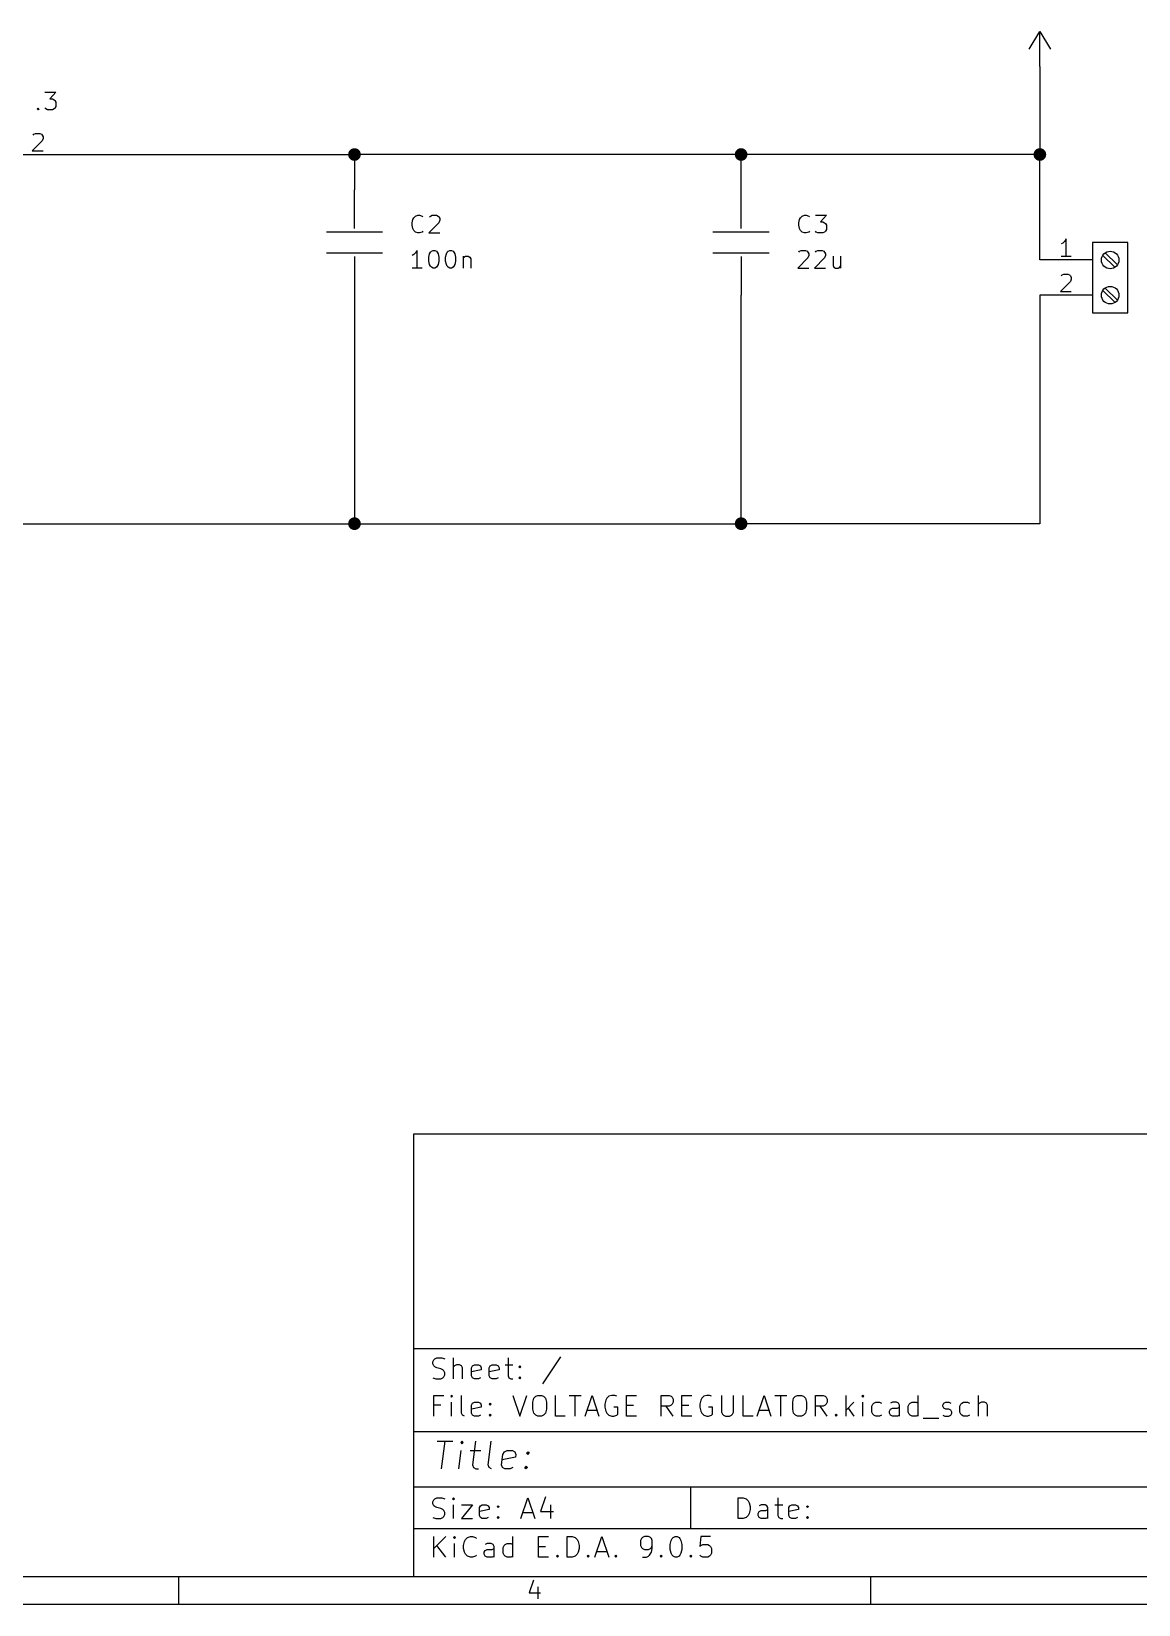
# Model space of a CAD drawing. Extents: x 0.4 to 11.3, y -7.9 to -0.4.
# Drawn here: x 5.881 to 9.031, y -7.874 to -3.4 of the extents above; entities that cross this region are included whole.
import ezdxf

# ---------------------------------------------------------------- set-up
doc = ezdxf.new("R2010")
doc.units = 0
doc.header["$MEASUREMENT"] = 0
for name, color, linetype in [('CYAN2', 4, 'CONTINUOUS'), ('GREEN3', 91, 'CONTINUOUS'), ('LYELLOW', 51, 'CONTINUOUS'), ('RED2', 1, 'CONTINUOUS'), ('RED3', 11, 'CONTINUOUS')]:
    doc.layers.add(name, color=color, linetype=linetype)

msp = doc.modelspace()

# ---------------------------------------------------------------- linework, layer by layer
at = {"layer": 'CYAN2', "linetype": 'CONTINUOUS'}
for p, q in [((5.919, -3.5728), (5.95, -3.5728)), ((5.95, -3.5728), (5.9333, -3.5919)), ((5.8976, -3.6204), (5.9, -3.618)), ((5.9, -3.6228), (5.8976, -3.6204)), ((5.9, -3.618), (5.9024, -3.6204)), ((5.9, -3.618), (5.9, -3.6228)), ((5.9024, -3.6204), (5.9, -3.6228)), ((5.9214, -3.6204), (5.919, -3.618)), ((5.9262, -3.6228), (5.9214, -3.6204)), ((5.9405, -3.6228), (5.9262, -3.6228)), ((5.9333, -3.5919), (5.9405, -3.5919)), ((5.9405, -3.5919), (5.9452, -3.5942)), ((5.9452, -3.6204), (5.9405, -3.6228)), ((5.9452, -3.5942), (5.9476, -3.5966)), ((5.9476, -3.618), (5.9452, -3.6204)), ((5.9476, -3.5966), (5.95, -3.6014)), ((5.95, -3.6133), (5.9476, -3.618)), ((5.95, -3.6014), (5.95, -3.6133)), ((6.9639, -3.9442), (6.9663, -3.9347)), ((6.9663, -3.9347), (6.9687, -3.9299)), ((6.9687, -3.9299), (6.9734, -3.9252)), ((6.9734, -3.9252), (6.9806, -3.9228)), ((6.9806, -3.9228), (6.9853, -3.9228)), ((6.9853, -3.9228), (6.9925, -3.9252)), ((6.9925, -3.9252), (6.9949, -3.9276)), ((7.0139, -3.9276), (7.0163, -3.9252)), ((7.0163, -3.9252), (7.021, -3.9228)), ((7.021, -3.9228), (7.0329, -3.9228)), ((7.0329, -3.9228), (7.0377, -3.9252)), ((7.0377, -3.9252), (7.0401, -3.9276)), ((7.0401, -3.9276), (7.0425, -3.9323)), ((7.0425, -3.9371), (7.0401, -3.9442)), ((7.0425, -3.9323), (7.0425, -3.9371)), ((8.0639, -3.9442), (8.0663, -3.9347)), ((8.0663, -3.9347), (8.0687, -3.9299)), ((8.0687, -3.9299), (8.0734, -3.9252)), ((8.0734, -3.9252), (8.0806, -3.9228)), ((8.0806, -3.9228), (8.0853, -3.9228)), ((8.0853, -3.9228), (8.0925, -3.9252)), ((8.0925, -3.9252), (8.0949, -3.9276)), ((8.1115, -3.9228), (8.1425, -3.9228)), ((8.1425, -3.9228), (8.1258, -3.9418)), ((6.9639, -3.9514), (6.9639, -3.9442)), ((6.9663, -3.9609), (6.9639, -3.9514)), ((6.9687, -3.9657), (6.9663, -3.9609)), ((6.9734, -3.9704), (6.9687, -3.9657)), ((6.9806, -3.9728), (6.9734, -3.9704)), ((6.9853, -3.9728), (6.9806, -3.9728)), ((6.9925, -3.9704), (6.9853, -3.9728)), ((6.9949, -3.968), (6.9925, -3.9704)), ((7.0401, -3.9442), (7.0115, -3.9728)), ((7.0115, -3.9728), (7.0425, -3.9728)), ((8.0639, -3.9514), (8.0639, -3.9442)), ((8.0663, -3.9609), (8.0639, -3.9514)), ((8.0687, -3.9657), (8.0663, -3.9609)), ((8.0734, -3.9704), (8.0687, -3.9657)), ((8.0806, -3.9728), (8.0734, -3.9704)), ((8.0853, -3.9728), (8.0806, -3.9728)), ((8.0925, -3.9704), (8.0853, -3.9728)), ((8.0949, -3.968), (8.0925, -3.9704)), ((8.1139, -3.9704), (8.1115, -3.968)), ((8.1187, -3.9728), (8.1139, -3.9704)), ((8.1329, -3.9728), (8.1187, -3.9728)), ((8.1258, -3.9418), (8.1329, -3.9418)), ((8.1329, -3.9418), (8.1377, -3.9442)), ((8.1377, -3.9704), (8.1329, -3.9728)), ((8.1377, -3.9442), (8.1401, -3.9466)), ((8.1401, -3.968), (8.1377, -3.9704)), ((8.1401, -3.9466), (8.1425, -3.9514)), ((8.1425, -3.9633), (8.1401, -3.968)), ((8.1425, -3.9514), (8.1425, -3.9633)), ((6.9782, -4.0228), (6.9734, -4.0299)), ((6.9782, -4.0728), (6.9782, -4.0228)), ((7.0163, -4.0276), (7.0187, -4.0252)), ((7.0187, -4.0252), (7.0234, -4.0228)), ((7.0234, -4.0228), (7.0282, -4.0228)), ((7.0282, -4.0228), (7.0329, -4.0252)), ((7.0329, -4.0252), (7.0353, -4.0276)), ((7.0639, -4.0276), (7.0663, -4.0252)), ((7.0663, -4.0252), (7.071, -4.0228)), ((7.071, -4.0228), (7.0758, -4.0228)), ((7.0758, -4.0228), (7.0806, -4.0252)), ((7.0806, -4.0252), (7.0829, -4.0276)), ((8.0639, -4.0276), (8.0663, -4.0252)), ((8.0663, -4.0252), (8.071, -4.0228)), ((8.071, -4.0228), (8.0829, -4.0228)), ((8.0829, -4.0228), (8.0877, -4.0252)), ((8.0877, -4.0252), (8.0901, -4.0276)), ((8.1115, -4.0276), (8.1139, -4.0252)), ((8.1139, -4.0252), (8.1187, -4.0228)), ((8.1187, -4.0228), (8.1306, -4.0228)), ((8.1306, -4.0228), (8.1353, -4.0252)), ((8.1353, -4.0252), (8.1377, -4.0276)), ((6.9687, -4.0347), (6.9639, -4.0371)), ((6.9734, -4.0299), (6.9687, -4.0347)), ((7.0115, -4.0418), (7.0139, -4.0323)), ((7.0115, -4.0538), (7.0115, -4.0418)), ((7.0139, -4.0633), (7.0115, -4.0538)), ((7.0139, -4.0323), (7.0163, -4.0276)), ((7.0163, -4.068), (7.0139, -4.0633)), ((7.0187, -4.0704), (7.0163, -4.068)), ((7.0234, -4.0728), (7.0187, -4.0704)), ((7.0329, -4.0704), (7.0282, -4.0728)), ((7.0353, -4.068), (7.0329, -4.0704)), ((7.0353, -4.0276), (7.0377, -4.0323)), ((7.0377, -4.0633), (7.0353, -4.068)), ((7.0377, -4.0323), (7.0401, -4.0418)), ((7.0401, -4.0538), (7.0377, -4.0633)), ((7.0401, -4.0418), (7.0401, -4.0538)), ((7.0591, -4.0418), (7.0615, -4.0323)), ((7.0591, -4.0538), (7.0591, -4.0418)), ((7.0615, -4.0633), (7.0591, -4.0538)), ((7.0615, -4.0323), (7.0639, -4.0276)), ((7.0639, -4.068), (7.0615, -4.0633)), ((7.0663, -4.0704), (7.0639, -4.068)), ((7.071, -4.0728), (7.0663, -4.0704)), ((7.0806, -4.0704), (7.0758, -4.0728)), ((7.0829, -4.068), (7.0806, -4.0704)), ((7.0829, -4.0276), (7.0853, -4.0323)), ((7.0853, -4.0633), (7.0829, -4.068)), ((7.0853, -4.0323), (7.0877, -4.0418)), ((7.0877, -4.0538), (7.0853, -4.0633)), ((7.0877, -4.0418), (7.0877, -4.0538)), ((7.1091, -4.0395), (7.1091, -4.0728)), ((7.1091, -4.0442), (7.1115, -4.0418)), ((7.1115, -4.0418), (7.1163, -4.0395)), ((7.1163, -4.0395), (7.1234, -4.0395)), ((7.1234, -4.0395), (7.1282, -4.0418)), ((7.1282, -4.0418), (7.1306, -4.0466)), ((7.1306, -4.0466), (7.1306, -4.0728)), ((8.0901, -4.0442), (8.0615, -4.0728)), ((8.0901, -4.0276), (8.0925, -4.0323)), ((8.0925, -4.0371), (8.0901, -4.0442)), ((8.0925, -4.0323), (8.0925, -4.0371)), ((8.1377, -4.0442), (8.1091, -4.0728)), ((8.1377, -4.0276), (8.1401, -4.0323)), ((8.1401, -4.0371), (8.1377, -4.0442)), ((8.1401, -4.0323), (8.1401, -4.0371)), ((8.1615, -4.0395), (8.1615, -4.0657)), ((8.1615, -4.0657), (8.1639, -4.0704)), ((8.1639, -4.0704), (8.1687, -4.0728)), ((8.1758, -4.0728), (8.1806, -4.0704)), ((8.1806, -4.0704), (8.1829, -4.068)), ((8.1829, -4.0395), (8.1829, -4.0728)), ((6.9925, -4.0728), (6.9639, -4.0728)), ((7.0282, -4.0728), (7.0234, -4.0728)), ((7.0758, -4.0728), (7.071, -4.0728)), ((8.0615, -4.0728), (8.0925, -4.0728)), ((8.1091, -4.0728), (8.1401, -4.0728)), ((8.1687, -4.0728), (8.1758, -4.0728))]:
    msp.add_line(p, q, dxfattribs=at)
at = {"layer": 'GREEN3', "linetype": 'CONTINUOUS'}
for p, q in [((8.75, -3.5), (8.75, -3.75)), ((5.95, -3.75), (6.8, -3.75)), ((6.8, -3.75), (6.8, -3.85)), ((7.9, -3.75), (6.8, -3.75)), ((8.75, -3.75), (7.9, -3.75)), ((7.9, -3.85), (7.9, -3.75)), ((8.75, -4.05), (8.75, -3.75)), ((6.8, -4.15), (6.8, -4.8)), ((7.9, -4.8), (7.9, -4.15)), ((8.75, -4.15), (8.75, -4.8)), ((5.65, -4.8), (6.8, -4.8)), ((6.8, -4.8), (7.9, -4.8)), ((8.75, -4.8), (7.9, -4.8))]:
    msp.add_line(p, q, dxfattribs=at)
at = {"layer": 'GREEN3', "const_width": 0.018}
for points in [[(6.791, -3.75, 1), (6.809, -3.75, 1)], [(7.891, -3.75, 1), (7.909, -3.75, 1)], [(8.741, -3.75, 1), (8.759, -3.75, 1)], [(6.791, -4.8, 1), (6.809, -4.8, 1)], [(7.891, -4.8, 1), (7.909, -4.8, 1)]]:
    msp.add_lwpolyline(points, format="xyb", close=True, dxfattribs=at)
at = {"layer": 'LYELLOW', "linetype": 'CONTINUOUS'}
for p, q in [((8.9, -4), (8.9, -4.2)), ((9, -4), (8.9, -4)), ((9, -4.2), (9, -4)), ((8.9, -4.2), (9, -4.2))]:
    msp.add_line(p, q, dxfattribs=at)
at = {"layer": 'RED2', "linetype": 'CONTINUOUS'}
for p, q in [((8.72, -3.45), (8.75, -3.4)), ((8.75, -3.4), (8.78, -3.45)), ((8.75, -3.5), (8.75, -3.4)), ((5.85, -3.75), (5.95, -3.75)), ((6.8, -3.96), (6.8, -3.85)), ((7.9, -3.96), (7.9, -3.85)), ((6.72, -3.97), (6.88, -3.97)), ((7.82, -3.97), (7.98, -3.97)), ((8.9, -4), (8.9, -4.2)), ((9, -4), (8.9, -4)), ((9, -4.2), (9, -4)), ((6.72, -4.03), (6.88, -4.03)), ((6.8, -4.04), (6.8, -4.15)), ((7.82, -4.03), (7.98, -4.03)), ((7.9, -4.04), (7.9, -4.15)), ((8.9, -4.05), (8.75, -4.05)), ((8.929, -4.037), (8.963, -4.07)), ((8.936, -4.03), (8.97, -4.063)), ((8.9, -4.15), (8.75, -4.15)), ((8.929, -4.137), (8.963, -4.17)), ((8.936, -4.13), (8.97, -4.163)), ((8.9, -4.2), (9, -4.2)), ((6.9686, -6.5357), (11.2206, -6.5357)), ((6.9686, -7.7956), (6.9686, -6.5357)), ((6.9686, -7.146), (11.2206, -7.146)), ((7.0231, -7.1842), (7.0259, -7.1786)), ((7.0231, -7.1898), (7.0231, -7.1842)), ((7.0259, -7.1955), (7.0231, -7.1898)), ((7.0259, -7.1786), (7.0287, -7.1758)), ((7.0287, -7.1983), (7.0259, -7.1955)), ((7.0287, -7.1758), (7.0343, -7.173)), ((7.0343, -7.2011), (7.0287, -7.1983)), ((7.0343, -7.173), (7.0484, -7.173)), ((7.0456, -7.2039), (7.0343, -7.2011)), ((7.0484, -7.173), (7.0568, -7.1758)), ((7.0821, -7.232), (7.0821, -7.173)), ((7.085, -7.1955), (7.0821, -7.1983)), ((7.0906, -7.1926), (7.085, -7.1955)), ((7.099, -7.1926), (7.0906, -7.1926)), ((7.1046, -7.1955), (7.099, -7.1926)), ((7.1075, -7.2011), (7.1046, -7.1955)), ((7.1075, -7.232), (7.1075, -7.2011)), ((7.1328, -7.2011), (7.1356, -7.1955)), ((7.1328, -7.2236), (7.1328, -7.2011)), ((7.1356, -7.1955), (7.1412, -7.1926)), ((7.1412, -7.1926), (7.1524, -7.1926)), ((7.1524, -7.1926), (7.1581, -7.1955)), ((7.1581, -7.1955), (7.1609, -7.2011)), ((7.1609, -7.2011), (7.1609, -7.2067)), ((7.1834, -7.2011), (7.1862, -7.1955)), ((7.1834, -7.2236), (7.1834, -7.2011)), ((7.1862, -7.1955), (7.1918, -7.1926)), ((7.1918, -7.1926), (7.2031, -7.1926)), ((7.2031, -7.1926), (7.2087, -7.1955)), ((7.2087, -7.1955), (7.2115, -7.2011)), ((7.2115, -7.2011), (7.2115, -7.2067)), ((7.2284, -7.1926), (7.2509, -7.1926)), ((7.2368, -7.173), (7.2368, -7.2236)), ((7.2677, -7.1983), (7.2706, -7.1955)), ((7.2706, -7.2011), (7.2677, -7.1983)), ((7.2706, -7.1955), (7.2734, -7.1983)), ((7.2706, -7.1955), (7.2706, -7.2011)), ((7.2734, -7.1983), (7.2706, -7.2011)), ((7.3859, -7.1702), (7.3352, -7.2461)), ((7.0231, -7.2292), (7.0315, -7.232)), ((7.0315, -7.232), (7.0456, -7.232)), ((7.0512, -7.2067), (7.0456, -7.2039)), ((7.0456, -7.232), (7.0512, -7.2292)), ((7.054, -7.2095), (7.0512, -7.2067)), ((7.0512, -7.2292), (7.054, -7.2264)), ((7.0568, -7.2151), (7.054, -7.2095)), ((7.054, -7.2264), (7.0568, -7.2208)), ((7.0568, -7.2208), (7.0568, -7.2151)), ((7.1609, -7.2067), (7.1328, -7.2123)), ((7.1356, -7.2292), (7.1328, -7.2236)), ((7.1412, -7.232), (7.1356, -7.2292)), ((7.1524, -7.232), (7.1412, -7.232)), ((7.1581, -7.2292), (7.1524, -7.232)), ((7.2115, -7.2067), (7.1834, -7.2123)), ((7.1862, -7.2292), (7.1834, -7.2236)), ((7.1918, -7.232), (7.1862, -7.2292)), ((7.2031, -7.232), (7.1918, -7.232)), ((7.2087, -7.2292), (7.2031, -7.232)), ((7.2368, -7.2236), (7.2396, -7.2292)), ((7.2396, -7.2292), (7.2452, -7.232)), ((7.2452, -7.232), (7.2509, -7.232)), ((7.2677, -7.2292), (7.2706, -7.2264)), ((7.2706, -7.232), (7.2677, -7.2292)), ((7.2706, -7.2264), (7.2734, -7.2292)), ((7.2706, -7.2264), (7.2706, -7.232)), ((7.2734, -7.2292), (7.2706, -7.232)), ((7.0259, -7.3383), (7.0259, -7.2793)), ((7.0259, -7.2793), (7.054, -7.2793)), ((7.0765, -7.2793), (7.0737, -7.2821)), ((7.0737, -7.2821), (7.0765, -7.2849)), ((7.0793, -7.2821), (7.0765, -7.2793)), ((7.0765, -7.2793), (7.0765, -7.2849)), ((7.0765, -7.2849), (7.0793, -7.2821)), ((7.1046, -7.3299), (7.1046, -7.2793)), ((7.2509, -7.2793), (7.2706, -7.3383)), ((7.2706, -7.3383), (7.2902, -7.2793)), ((7.3071, -7.2989), (7.3099, -7.2877)), ((7.3099, -7.2877), (7.3156, -7.2821)), ((7.3156, -7.2821), (7.3212, -7.2793)), ((7.3212, -7.2793), (7.3324, -7.2793)), ((7.3324, -7.2793), (7.3381, -7.2821)), ((7.3381, -7.2821), (7.3437, -7.2877)), ((7.3437, -7.2877), (7.3465, -7.2989)), ((7.3718, -7.3383), (7.3718, -7.2793)), ((7.4112, -7.2793), (7.4449, -7.2793)), ((7.428, -7.3383), (7.428, -7.2793)), ((7.4562, -7.3383), (7.4758, -7.2793)), ((7.4758, -7.2793), (7.4955, -7.3383)), ((7.518, -7.2877), (7.5152, -7.2933)), ((7.5237, -7.2821), (7.518, -7.2877)), ((7.5321, -7.2793), (7.5237, -7.2821)), ((7.5405, -7.2793), (7.5321, -7.2793)), ((7.5461, -7.2821), (7.5405, -7.2793)), ((7.5743, -7.3383), (7.5743, -7.2793)), ((7.5743, -7.2793), (7.6024, -7.2793)), ((7.6727, -7.3383), (7.6727, -7.2793)), ((7.6727, -7.2793), (7.6952, -7.2793)), ((7.6952, -7.2793), (7.7008, -7.2821)), ((7.7008, -7.2821), (7.7036, -7.2849)), ((7.7036, -7.2849), (7.7064, -7.2905)), ((7.7064, -7.2905), (7.7064, -7.2989)), ((7.7318, -7.3383), (7.7318, -7.2793)), ((7.7318, -7.2793), (7.7599, -7.2793)), ((7.788, -7.2877), (7.7852, -7.2933)), ((7.7936, -7.2821), (7.788, -7.2877)), ((7.8021, -7.2793), (7.7936, -7.2821)), ((7.8105, -7.2793), (7.8021, -7.2793)), ((7.8161, -7.2821), (7.8105, -7.2793)), ((7.8442, -7.2793), (7.8442, -7.3271)), ((7.878, -7.3271), (7.878, -7.2793)), ((7.9061, -7.3383), (7.9061, -7.2793)), ((7.9455, -7.3383), (7.9652, -7.2793)), ((7.9652, -7.2793), (7.9848, -7.3383)), ((7.9961, -7.2793), (8.0298, -7.2793)), ((8.013, -7.3383), (8.013, -7.2793)), ((8.0467, -7.2989), (8.0495, -7.2877)), ((8.0495, -7.2877), (8.0551, -7.2821)), ((8.0551, -7.2821), (8.0608, -7.2793)), ((8.0608, -7.2793), (8.072, -7.2793)), ((8.072, -7.2793), (8.0776, -7.2821)), ((8.0776, -7.2821), (8.0833, -7.2877)), ((8.0833, -7.2877), (8.0861, -7.2989)), ((8.1114, -7.3383), (8.1114, -7.2793)), ((8.1114, -7.2793), (8.1339, -7.2793)), ((8.1339, -7.2793), (8.1395, -7.2821)), ((8.1395, -7.2821), (8.1423, -7.2849)), ((8.1423, -7.2849), (8.1451, -7.2905)), ((8.1451, -7.2905), (8.1451, -7.2989)), ((8.1986, -7.3383), (8.1986, -7.2793)), ((8.2464, -7.2793), (8.2436, -7.2821)), ((8.2436, -7.2821), (8.2464, -7.2849)), ((8.2492, -7.2821), (8.2464, -7.2793)), ((8.2464, -7.2793), (8.2464, -7.2849)), ((8.2464, -7.2849), (8.2492, -7.2821)), ((8.4039, -7.3383), (8.4039, -7.2793)), ((8.5754, -7.3383), (8.5754, -7.2793)), ((7.0456, -7.3074), (7.0259, -7.3074)), ((7.0765, -7.3383), (7.0765, -7.2989)), ((7.1075, -7.3355), (7.1046, -7.3299)), ((7.1131, -7.3383), (7.1075, -7.3355)), ((7.1328, -7.3074), (7.1356, -7.3018)), ((7.1328, -7.3299), (7.1328, -7.3074)), ((7.1609, -7.313), (7.1328, -7.3186)), ((7.1356, -7.3355), (7.1328, -7.3299)), ((7.1356, -7.3018), (7.1412, -7.2989)), ((7.1412, -7.3383), (7.1356, -7.3355)), ((7.1412, -7.2989), (7.1524, -7.2989)), ((7.1524, -7.2989), (7.1581, -7.3018)), ((7.1581, -7.3355), (7.1524, -7.3383)), ((7.1581, -7.3018), (7.1609, -7.3074)), ((7.1609, -7.3074), (7.1609, -7.313)), ((7.1834, -7.3046), (7.1862, -7.3018)), ((7.1862, -7.3074), (7.1834, -7.3046)), ((7.1834, -7.3355), (7.1862, -7.3327)), ((7.1862, -7.3383), (7.1834, -7.3355)), ((7.1862, -7.3018), (7.189, -7.3046)), ((7.1862, -7.3018), (7.1862, -7.3074)), ((7.189, -7.3046), (7.1862, -7.3074)), ((7.1862, -7.3327), (7.189, -7.3355)), ((7.1862, -7.3327), (7.1862, -7.3383)), ((7.189, -7.3355), (7.1862, -7.3383)), ((7.3071, -7.3186), (7.3071, -7.2989)), ((7.3099, -7.3299), (7.3071, -7.3186)), ((7.3156, -7.3355), (7.3099, -7.3299)), ((7.3212, -7.3383), (7.3156, -7.3355)), ((7.3381, -7.3355), (7.3324, -7.3383)), ((7.3437, -7.3299), (7.3381, -7.3355)), ((7.3465, -7.3186), (7.3437, -7.3299)), ((7.3465, -7.2989), (7.3465, -7.3186)), ((7.4618, -7.3214), (7.4899, -7.3214)), ((7.5152, -7.2933), (7.5124, -7.3046)), ((7.5124, -7.3046), (7.5124, -7.313)), ((7.5124, -7.313), (7.5152, -7.3243)), ((7.5152, -7.3243), (7.518, -7.3299)), ((7.518, -7.3299), (7.5237, -7.3355)), ((7.5237, -7.3355), (7.5321, -7.3383)), ((7.549, -7.313), (7.5377, -7.313)), ((7.5377, -7.3383), (7.5461, -7.3355)), ((7.5461, -7.3355), (7.549, -7.3327)), ((7.549, -7.3327), (7.549, -7.313)), ((7.5743, -7.3074), (7.594, -7.3074)), ((7.6952, -7.3102), (7.6727, -7.3102)), ((7.7064, -7.3383), (7.6868, -7.3102)), ((7.7008, -7.3074), (7.6952, -7.3102)), ((7.7036, -7.3046), (7.7008, -7.3074)), ((7.7064, -7.2989), (7.7036, -7.3046)), ((7.7318, -7.3074), (7.7514, -7.3074)), ((7.7852, -7.2933), (7.7824, -7.3046)), ((7.7824, -7.3046), (7.7824, -7.313)), ((7.7824, -7.313), (7.7852, -7.3243)), ((7.7852, -7.3243), (7.788, -7.3299)), ((7.788, -7.3299), (7.7936, -7.3355)), ((7.7936, -7.3355), (7.8021, -7.3383)), ((7.8189, -7.313), (7.8077, -7.313)), ((7.8077, -7.3383), (7.8161, -7.3355)), ((7.8161, -7.3355), (7.8189, -7.3327)), ((7.8189, -7.3327), (7.8189, -7.313)), ((7.8442, -7.3271), (7.847, -7.3327)), ((7.847, -7.3327), (7.8499, -7.3355)), ((7.8499, -7.3355), (7.8555, -7.3383)), ((7.8667, -7.3383), (7.8724, -7.3355)), ((7.8724, -7.3355), (7.8752, -7.3327)), ((7.8752, -7.3327), (7.878, -7.3271)), ((7.9511, -7.3214), (7.9792, -7.3214)), ((8.0467, -7.3186), (8.0467, -7.2989)), ((8.0495, -7.3299), (8.0467, -7.3186)), ((8.0551, -7.3355), (8.0495, -7.3299)), ((8.0608, -7.3383), (8.0551, -7.3355)), ((8.0776, -7.3355), (8.072, -7.3383)), ((8.0833, -7.3299), (8.0776, -7.3355)), ((8.0861, -7.3186), (8.0833, -7.3299)), ((8.0861, -7.2989), (8.0861, -7.3186)), ((8.1339, -7.3102), (8.1114, -7.3102)), ((8.1451, -7.3383), (8.1254, -7.3102)), ((8.1395, -7.3074), (8.1339, -7.3102)), ((8.1423, -7.3046), (8.1395, -7.3074)), ((8.1451, -7.2989), (8.1423, -7.3046)), ((8.1676, -7.3355), (8.1704, -7.3327)), ((8.1704, -7.3383), (8.1676, -7.3355)), ((8.1704, -7.3327), (8.1733, -7.3355)), ((8.1704, -7.3327), (8.1704, -7.3383)), ((8.1733, -7.3355), (8.1704, -7.3383)), ((8.2211, -7.2989), (8.1986, -7.3214)), ((8.2042, -7.3158), (8.2211, -7.3383)), ((8.2464, -7.3383), (8.2464, -7.2989)), ((8.2717, -7.3102), (8.2745, -7.3046)), ((8.2717, -7.3271), (8.2717, -7.3102)), ((8.2745, -7.3327), (8.2717, -7.3271)), ((8.2745, -7.3046), (8.2773, -7.3018)), ((8.2773, -7.3355), (8.2745, -7.3327)), ((8.2773, -7.3018), (8.2829, -7.2989)), ((8.2829, -7.3383), (8.2773, -7.3355)), ((8.2829, -7.2989), (8.2942, -7.2989)), ((8.2942, -7.2989), (8.2998, -7.3018)), ((8.2998, -7.3355), (8.2942, -7.3383)), ((8.3223, -7.3243), (8.3251, -7.3186)), ((8.3223, -7.3299), (8.3223, -7.3243)), ((8.3251, -7.3355), (8.3223, -7.3299)), ((8.3307, -7.2989), (8.3251, -7.3018)), ((8.3251, -7.3186), (8.3307, -7.3158)), ((8.3307, -7.3383), (8.3251, -7.3355)), ((8.342, -7.2989), (8.3307, -7.2989)), ((8.3307, -7.3158), (8.3448, -7.3158)), ((8.3476, -7.3018), (8.342, -7.2989)), ((8.3448, -7.3158), (8.3504, -7.313)), ((8.3504, -7.3355), (8.3448, -7.3383)), ((8.3504, -7.3074), (8.3476, -7.3018)), ((8.3504, -7.3383), (8.3504, -7.3074)), ((8.3757, -7.3102), (8.3785, -7.3046)), ((8.3757, -7.3271), (8.3757, -7.3102)), ((8.3785, -7.3327), (8.3757, -7.3271)), ((8.3785, -7.3046), (8.3814, -7.3018)), ((8.3814, -7.3355), (8.3785, -7.3327)), ((8.3814, -7.3018), (8.387, -7.2989)), ((8.387, -7.3383), (8.3814, -7.3355)), ((8.387, -7.2989), (8.3982, -7.2989)), ((8.3982, -7.2989), (8.4039, -7.3018)), ((8.4039, -7.3355), (8.3982, -7.3383)), ((8.4742, -7.3074), (8.477, -7.3018)), ((8.4742, -7.3102), (8.4742, -7.3074)), ((8.477, -7.3158), (8.4742, -7.3102)), ((8.4742, -7.3355), (8.4798, -7.3383)), ((8.477, -7.3018), (8.4826, -7.2989)), ((8.4826, -7.3186), (8.477, -7.3158)), ((8.4826, -7.2989), (8.491, -7.2989)), ((8.491, -7.3186), (8.4826, -7.3186)), ((8.491, -7.2989), (8.4967, -7.3018)), ((8.4967, -7.3214), (8.491, -7.3186)), ((8.491, -7.3383), (8.4967, -7.3355)), ((8.4995, -7.3271), (8.4967, -7.3214)), ((8.4967, -7.3355), (8.4995, -7.3299)), ((8.4995, -7.3299), (8.4995, -7.3271)), ((8.522, -7.3102), (8.5248, -7.3046)), ((8.522, -7.3271), (8.522, -7.3102)), ((8.5248, -7.3327), (8.522, -7.3271)), ((8.5248, -7.3046), (8.5276, -7.3018)), ((8.5276, -7.3355), (8.5248, -7.3327)), ((8.5276, -7.3018), (8.5332, -7.2989)), ((8.5332, -7.3383), (8.5276, -7.3355)), ((8.5332, -7.2989), (8.5445, -7.2989)), ((8.5445, -7.2989), (8.5501, -7.3018)), ((8.5501, -7.3355), (8.5445, -7.3383)), ((8.5782, -7.3018), (8.5754, -7.3046)), ((8.5838, -7.2989), (8.5782, -7.3018)), ((8.5923, -7.2989), (8.5838, -7.2989)), ((8.5979, -7.3018), (8.5923, -7.2989)), ((8.6007, -7.3074), (8.5979, -7.3018)), ((8.6007, -7.3383), (8.6007, -7.3074)), ((6.9686, -7.3822), (11.2206, -7.3822)), ((7.1524, -7.3383), (7.1412, -7.3383)), ((7.3324, -7.3383), (7.3212, -7.3383)), ((7.3999, -7.3383), (7.3718, -7.3383)), ((7.5321, -7.3383), (7.5377, -7.3383)), ((7.6024, -7.3383), (7.5743, -7.3383)), ((7.7599, -7.3383), (7.7318, -7.3383)), ((7.8021, -7.3383), (7.8077, -7.3383)), ((7.8555, -7.3383), (7.8667, -7.3383)), ((7.9342, -7.3383), (7.9061, -7.3383)), ((8.072, -7.3383), (8.0608, -7.3383)), ((8.2942, -7.3383), (8.2829, -7.3383)), ((8.3448, -7.3383), (8.3307, -7.3383)), ((8.3982, -7.3383), (8.387, -7.3383)), ((8.4179, -7.3439), (8.4629, -7.3439)), ((8.4798, -7.3383), (8.491, -7.3383)), ((8.5445, -7.3383), (8.5332, -7.3383)), ((7.0352, -7.4099), (7.0802, -7.4099)), ((7.0478, -7.4886), (7.0577, -7.4099)), ((7.1064, -7.4099), (7.1022, -7.4137)), ((7.1022, -7.4137), (7.1055, -7.4174)), ((7.1064, -7.4099), (7.1055, -7.4174)), ((7.1055, -7.4174), (7.1097, -7.4137)), ((7.1097, -7.4137), (7.1064, -7.4099)), ((7.1439, -7.4099), (7.1355, -7.4774)), ((7.1805, -7.4774), (7.1889, -7.4099)), ((7.0966, -7.4886), (7.1031, -7.4362)), ((7.1294, -7.4362), (7.1594, -7.4362)), ((7.218, -7.4774), (7.2217, -7.4474)), ((7.2583, -7.4549), (7.2199, -7.4624)), ((7.2217, -7.4474), (7.2264, -7.4399)), ((7.2264, -7.4399), (7.2344, -7.4362)), ((7.2344, -7.4362), (7.2494, -7.4362)), ((7.2494, -7.4362), (7.2564, -7.4399)), ((7.2564, -7.4399), (7.2592, -7.4474)), ((7.2592, -7.4474), (7.2583, -7.4549)), ((7.2897, -7.4436), (7.2939, -7.4399)), ((7.293, -7.4474), (7.2897, -7.4436)), ((7.2939, -7.4399), (7.293, -7.4474)), ((7.2972, -7.4436), (7.293, -7.4474)), ((7.2939, -7.4399), (7.2972, -7.4436)), ((7.1355, -7.4774), (7.1383, -7.4849)), ((7.1383, -7.4849), (7.1453, -7.4886)), ((7.1453, -7.4886), (7.1528, -7.4886)), ((7.1833, -7.4849), (7.1805, -7.4774)), ((7.1903, -7.4886), (7.1833, -7.4849)), ((7.2208, -7.4849), (7.218, -7.4774)), ((7.2278, -7.4886), (7.2208, -7.4849)), ((7.2428, -7.4886), (7.2278, -7.4886)), ((7.2508, -7.4849), (7.2428, -7.4886)), ((7.2845, -7.4849), (7.2888, -7.4811)), ((7.2878, -7.4886), (7.2845, -7.4849)), ((7.2888, -7.4811), (7.2878, -7.4886)), ((7.292, -7.4849), (7.2878, -7.4886)), ((7.2888, -7.4811), (7.292, -7.4849)), ((6.9686, -7.5397), (11.2206, -7.5397)), ((7.756, -7.5397), (7.756, -7.6578)), ((7.0231, -7.5819), (7.0259, -7.5762)), ((7.0231, -7.5875), (7.0231, -7.5819)), ((7.0259, -7.5931), (7.0231, -7.5875)), ((7.0259, -7.5762), (7.0287, -7.5734)), ((7.0287, -7.5959), (7.0259, -7.5931)), ((7.0287, -7.5734), (7.0343, -7.5706)), ((7.0343, -7.5987), (7.0287, -7.5959)), ((7.0343, -7.5706), (7.0484, -7.5706)), ((7.0456, -7.6015), (7.0343, -7.5987)), ((7.0512, -7.6043), (7.0456, -7.6015)), ((7.0484, -7.5706), (7.0568, -7.5734)), ((7.054, -7.6072), (7.0512, -7.6043)), ((7.0821, -7.5706), (7.0793, -7.5734)), ((7.0793, -7.5734), (7.0821, -7.5762)), ((7.085, -7.5734), (7.0821, -7.5706)), ((7.0821, -7.5706), (7.0821, -7.5762)), ((7.0821, -7.5762), (7.085, -7.5734)), ((7.0821, -7.6297), (7.0821, -7.5903)), ((7.1046, -7.5903), (7.1356, -7.5903)), ((7.1356, -7.5903), (7.1046, -7.6297)), ((7.1553, -7.5987), (7.1581, -7.5931)), ((7.1553, -7.6212), (7.1553, -7.5987)), ((7.1834, -7.6043), (7.1553, -7.61)), ((7.1581, -7.5931), (7.1637, -7.5903)), ((7.1637, -7.5903), (7.1749, -7.5903)), ((7.1749, -7.5903), (7.1806, -7.5931)), ((7.1806, -7.5931), (7.1834, -7.5987)), ((7.1834, -7.5987), (7.1834, -7.6043)), ((7.2059, -7.5959), (7.2087, -7.5931)), ((7.2087, -7.5987), (7.2059, -7.5959)), ((7.2087, -7.5931), (7.2115, -7.5959)), ((7.2087, -7.5931), (7.2087, -7.5987)), ((7.2115, -7.5959), (7.2087, -7.5987)), ((7.2734, -7.6297), (7.2931, -7.5706)), ((7.2931, -7.5706), (7.3127, -7.6297)), ((7.3437, -7.5678), (7.3296, -7.61)), ((7.3577, -7.5903), (7.3577, -7.6297)), ((7.892, -7.6297), (7.892, -7.5706)), ((7.892, -7.5706), (7.9061, -7.5706)), ((7.9061, -7.5706), (7.9145, -7.5734)), ((7.9145, -7.5734), (7.9202, -7.579)), ((7.9202, -7.579), (7.923, -7.5847)), ((7.923, -7.5847), (7.9258, -7.5959)), ((7.9258, -7.6043), (7.923, -7.6156)), ((7.9258, -7.5959), (7.9258, -7.6043)), ((7.9567, -7.5903), (7.9511, -7.5931)), ((7.968, -7.5903), (7.9567, -7.5903)), ((7.9736, -7.5931), (7.968, -7.5903)), ((7.9708, -7.6072), (7.9764, -7.6043)), ((7.9764, -7.5987), (7.9736, -7.5931)), ((7.9764, -7.6297), (7.9764, -7.5987)), ((7.9961, -7.5903), (8.0186, -7.5903)), ((8.0045, -7.5706), (8.0045, -7.6212)), ((8.0355, -7.5987), (8.0383, -7.5931)), ((8.0355, -7.6212), (8.0355, -7.5987)), ((8.0636, -7.6043), (8.0355, -7.61)), ((8.0383, -7.5931), (8.0439, -7.5903)), ((8.0439, -7.5903), (8.0551, -7.5903)), ((8.0551, -7.5903), (8.0608, -7.5931)), ((8.0608, -7.5931), (8.0636, -7.5987)), ((8.0636, -7.5987), (8.0636, -7.6043)), ((8.0861, -7.5959), (8.0889, -7.5931)), ((8.0889, -7.5987), (8.0861, -7.5959)), ((8.0889, -7.5931), (8.0917, -7.5959)), ((8.0889, -7.5931), (8.0889, -7.5987)), ((8.0917, -7.5959), (8.0889, -7.5987)), ((7.0231, -7.6268), (7.0315, -7.6297)), ((7.0315, -7.6297), (7.0456, -7.6297)), ((7.0456, -7.6297), (7.0512, -7.6268)), ((7.0512, -7.6268), (7.054, -7.624)), ((7.0568, -7.6128), (7.054, -7.6072)), ((7.054, -7.624), (7.0568, -7.6184)), ((7.0568, -7.6184), (7.0568, -7.6128)), ((7.1046, -7.6297), (7.1356, -7.6297)), ((7.1581, -7.6268), (7.1553, -7.6212)), ((7.1637, -7.6297), (7.1581, -7.6268)), ((7.1749, -7.6297), (7.1637, -7.6297)), ((7.1806, -7.6268), (7.1749, -7.6297)), ((7.2059, -7.6268), (7.2087, -7.624)), ((7.2087, -7.6297), (7.2059, -7.6268)), ((7.2087, -7.624), (7.2115, -7.6268)), ((7.2087, -7.624), (7.2087, -7.6297)), ((7.2115, -7.6268), (7.2087, -7.6297)), ((7.279, -7.6128), (7.3071, -7.6128)), ((7.3296, -7.61), (7.3662, -7.61)), ((7.9061, -7.6297), (7.892, -7.6297)), ((7.9145, -7.6268), (7.9061, -7.6297)), ((7.9202, -7.6212), (7.9145, -7.6268)), ((7.923, -7.6156), (7.9202, -7.6212)), ((7.9483, -7.6156), (7.9511, -7.61)), ((7.9483, -7.6212), (7.9483, -7.6156)), ((7.9511, -7.6268), (7.9483, -7.6212)), ((7.9511, -7.61), (7.9567, -7.6072)), ((7.9567, -7.6297), (7.9511, -7.6268)), ((7.9567, -7.6072), (7.9708, -7.6072)), ((7.9708, -7.6297), (7.9567, -7.6297)), ((7.9764, -7.6268), (7.9708, -7.6297)), ((8.0045, -7.6212), (8.0073, -7.6268)), ((8.0073, -7.6268), (8.013, -7.6297)), ((8.013, -7.6297), (8.0186, -7.6297)), ((8.0383, -7.6268), (8.0355, -7.6212)), ((8.0439, -7.6297), (8.0383, -7.6268)), ((8.0551, -7.6297), (8.0439, -7.6297)), ((8.0608, -7.6268), (8.0551, -7.6297)), ((8.0861, -7.6268), (8.0889, -7.624)), ((8.0889, -7.6297), (8.0861, -7.6268)), ((8.0889, -7.624), (8.0917, -7.6268)), ((8.0889, -7.624), (8.0889, -7.6297)), ((8.0917, -7.6268), (8.0889, -7.6297)), ((6.9686, -7.6578), (11.2206, -7.6578)), ((7.0259, -7.7399), (7.0259, -7.6808)), ((7.0596, -7.6808), (7.0259, -7.7146)), ((7.085, -7.6808), (7.0821, -7.6836)), ((7.0821, -7.6836), (7.085, -7.6865)), ((7.0878, -7.6836), (7.085, -7.6808)), ((7.085, -7.6808), (7.085, -7.6865)), ((7.085, -7.6865), (7.0878, -7.6836)), ((7.1103, -7.7061), (7.1131, -7.6949)), ((7.1131, -7.6949), (7.1159, -7.6893)), ((7.1159, -7.6893), (7.1215, -7.6836)), ((7.1215, -7.6836), (7.13, -7.6808)), ((7.13, -7.6808), (7.1356, -7.6808)), ((7.1356, -7.6808), (7.144, -7.6836)), ((7.144, -7.6836), (7.1468, -7.6865)), ((7.2509, -7.7399), (7.2509, -7.6808)), ((7.324, -7.7399), (7.324, -7.6808)), ((7.324, -7.6808), (7.3521, -7.6808)), ((7.4055, -7.7399), (7.4055, -7.6808)), ((7.4055, -7.6808), (7.4196, -7.6808)), ((7.4196, -7.6808), (7.428, -7.6836)), ((7.428, -7.6836), (7.4337, -7.6893)), ((7.4337, -7.6893), (7.4365, -7.6949)), ((7.4365, -7.6949), (7.4393, -7.7061)), ((7.4843, -7.7399), (7.504, -7.6808)), ((7.504, -7.6808), (7.5236, -7.7399)), ((7.6165, -7.6865), (7.6136, -7.6921)), ((7.6136, -7.6921), (7.6136, -7.7061)), ((7.6193, -7.6836), (7.6165, -7.6865)), ((7.6249, -7.6808), (7.6193, -7.6836)), ((7.6361, -7.6808), (7.6249, -7.6808)), ((7.6418, -7.6836), (7.6361, -7.6808)), ((7.6446, -7.6865), (7.6418, -7.6836)), ((7.6474, -7.6921), (7.6446, -7.6865)), ((7.6474, -7.7146), (7.6474, -7.6921)), ((7.698, -7.7033), (7.7008, -7.6921)), ((7.7008, -7.6921), (7.7036, -7.6865)), ((7.7036, -7.6865), (7.7064, -7.6836)), ((7.7064, -7.6836), (7.7121, -7.6808)), ((7.7121, -7.6808), (7.7177, -7.6808)), ((7.7177, -7.6808), (7.7233, -7.6836)), ((7.7233, -7.6836), (7.7261, -7.6865)), ((7.7261, -7.6865), (7.7289, -7.6921)), ((7.7289, -7.6921), (7.7318, -7.7033)), ((7.7852, -7.6808), (7.7824, -7.709)), ((7.8133, -7.6808), (7.7852, -7.6808)), ((7.0596, -7.7399), (7.0343, -7.7061)), ((7.085, -7.7399), (7.085, -7.7005)), ((7.1103, -7.7146), (7.1103, -7.7061)), ((7.1131, -7.7258), (7.1103, -7.7146)), ((7.1159, -7.7315), (7.1131, -7.7258)), ((7.1215, -7.7371), (7.1159, -7.7315)), ((7.13, -7.7399), (7.1215, -7.7371)), ((7.1356, -7.7399), (7.13, -7.7399)), ((7.144, -7.7371), (7.1356, -7.7399)), ((7.1468, -7.7343), (7.144, -7.7371)), ((7.1693, -7.7258), (7.1721, -7.7202)), ((7.1693, -7.7315), (7.1693, -7.7258)), ((7.1721, -7.7371), (7.1693, -7.7315)), ((7.1778, -7.7005), (7.1721, -7.7033)), ((7.1721, -7.7202), (7.1778, -7.7174)), ((7.1778, -7.7399), (7.1721, -7.7371)), ((7.189, -7.7005), (7.1778, -7.7005)), ((7.1778, -7.7174), (7.1918, -7.7174)), ((7.1918, -7.7399), (7.1778, -7.7399)), ((7.1946, -7.7033), (7.189, -7.7005)), ((7.1918, -7.7174), (7.1974, -7.7146)), ((7.1974, -7.7371), (7.1918, -7.7399)), ((7.1974, -7.709), (7.1946, -7.7033)), ((7.1974, -7.7399), (7.1974, -7.709)), ((7.2228, -7.7118), (7.2256, -7.7061)), ((7.2228, -7.7286), (7.2228, -7.7118)), ((7.2256, -7.7343), (7.2228, -7.7286)), ((7.2256, -7.7061), (7.2284, -7.7033)), ((7.2284, -7.7371), (7.2256, -7.7343)), ((7.2284, -7.7033), (7.234, -7.7005)), ((7.234, -7.7399), (7.2284, -7.7371)), ((7.234, -7.7005), (7.2452, -7.7005)), ((7.2452, -7.7399), (7.234, -7.7399)), ((7.2452, -7.7005), (7.2509, -7.7033)), ((7.2509, -7.7371), (7.2452, -7.7399)), ((7.324, -7.709), (7.3437, -7.709)), ((7.3521, -7.7399), (7.324, -7.7399)), ((7.3746, -7.7371), (7.3774, -7.7343)), ((7.3774, -7.7399), (7.3746, -7.7371)), ((7.3774, -7.7343), (7.3802, -7.7371)), ((7.3774, -7.7343), (7.3774, -7.7399)), ((7.3802, -7.7371), (7.3774, -7.7399)), ((7.4196, -7.7399), (7.4055, -7.7399)), ((7.428, -7.7371), (7.4196, -7.7399)), ((7.4337, -7.7315), (7.428, -7.7371)), ((7.4365, -7.7258), (7.4337, -7.7315)), ((7.4393, -7.7146), (7.4365, -7.7258)), ((7.4393, -7.7061), (7.4393, -7.7146)), ((7.4618, -7.7371), (7.4646, -7.7343)), ((7.4646, -7.7399), (7.4618, -7.7371)), ((7.4646, -7.7343), (7.4674, -7.7371)), ((7.4646, -7.7343), (7.4646, -7.7399)), ((7.4674, -7.7371), (7.4646, -7.7399)), ((7.4899, -7.723), (7.518, -7.723)), ((7.5405, -7.7371), (7.5433, -7.7343)), ((7.5433, -7.7399), (7.5405, -7.7371)), ((7.5433, -7.7343), (7.5461, -7.7371)), ((7.5433, -7.7343), (7.5433, -7.7399)), ((7.5461, -7.7371), (7.5433, -7.7399)), ((7.6136, -7.7061), (7.6165, -7.7118)), ((7.6165, -7.7118), (7.6193, -7.7146)), ((7.6193, -7.7146), (7.6249, -7.7174)), ((7.6193, -7.7399), (7.6305, -7.7399)), ((7.6249, -7.7174), (7.6361, -7.7174)), ((7.6305, -7.7399), (7.6361, -7.7371)), ((7.6361, -7.7174), (7.6418, -7.7146)), ((7.6361, -7.7371), (7.6389, -7.7343)), ((7.6389, -7.7343), (7.6446, -7.7258)), ((7.6418, -7.7146), (7.6446, -7.7118)), ((7.6446, -7.7118), (7.6474, -7.7061)), ((7.6446, -7.7258), (7.6474, -7.7146)), ((7.6699, -7.7371), (7.6727, -7.7343)), ((7.6727, -7.7399), (7.6699, -7.7371)), ((7.6727, -7.7343), (7.6755, -7.7371)), ((7.6727, -7.7343), (7.6727, -7.7399)), ((7.6755, -7.7371), (7.6727, -7.7399)), ((7.698, -7.7174), (7.698, -7.7033)), ((7.7008, -7.7286), (7.698, -7.7174)), ((7.7036, -7.7343), (7.7008, -7.7286)), ((7.7064, -7.7371), (7.7036, -7.7343)), ((7.7121, -7.7399), (7.7064, -7.7371)), ((7.7177, -7.7399), (7.7121, -7.7399)), ((7.7233, -7.7371), (7.7177, -7.7399)), ((7.7261, -7.7343), (7.7233, -7.7371)), ((7.7289, -7.7286), (7.7261, -7.7343)), ((7.7318, -7.7174), (7.7289, -7.7286)), ((7.7318, -7.7033), (7.7318, -7.7174)), ((7.7543, -7.7371), (7.7571, -7.7343)), ((7.7571, -7.7399), (7.7543, -7.7371)), ((7.7571, -7.7343), (7.7599, -7.7371)), ((7.7571, -7.7343), (7.7571, -7.7399)), ((7.7599, -7.7371), (7.7571, -7.7399)), ((7.7824, -7.709), (7.7852, -7.7061)), ((7.7852, -7.7371), (7.7824, -7.7343)), ((7.7852, -7.7061), (7.7908, -7.7033)), ((7.7908, -7.7399), (7.7852, -7.7371)), ((7.7908, -7.7033), (7.8049, -7.7033)), ((7.8049, -7.7399), (7.7908, -7.7399)), ((7.8049, -7.7033), (7.8105, -7.7061)), ((7.8105, -7.7371), (7.8049, -7.7399)), ((7.8105, -7.7061), (7.8133, -7.709)), ((7.8133, -7.7343), (7.8105, -7.7371)), ((7.8133, -7.709), (7.8161, -7.7146)), ((7.8161, -7.7286), (7.8133, -7.7343)), ((7.8161, -7.7146), (7.8161, -7.7286)), ((11.2206, -7.7956), (0.4724, -7.7956)), ((6.2992, -7.7956), (6.2992, -7.8743)), ((11.2206, -7.7956), (6.9686, -7.7956)), ((7.3093, -7.8047), (7.2971, -7.8412)), ((7.3215, -7.8242), (7.3215, -7.8583)), ((8.2677, -7.7956), (8.2677, -7.8743)), ((11.2993, -7.8743), (0.3937, -7.8743)), ((7.2971, -7.8412), (7.3288, -7.8412))]:
    msp.add_line(p, q, dxfattribs=at)
at = {"layer": 'RED2'}
for centre in [(8.95, -4.05), (8.95, -4.15)]:
    msp.add_circle(centre, 0.025, dxfattribs=at)
at = {"layer": 'RED3', "linetype": 'CONTINUOUS'}
for p, q in [((5.9119, -3.7113), (5.8833, -3.7399)), ((5.8857, -3.6946), (5.8881, -3.6923)), ((5.8881, -3.6923), (5.8929, -3.6899)), ((5.8929, -3.6899), (5.9048, -3.6899)), ((5.9048, -3.6899), (5.9095, -3.6923)), ((5.9095, -3.6923), (5.9119, -3.6946)), ((5.9119, -3.6946), (5.9143, -3.6994)), ((5.9143, -3.7042), (5.9119, -3.7113)), ((5.9143, -3.6994), (5.9143, -3.7042)), ((5.8833, -3.7399), (5.9143, -3.7399)), ((8.8155, -4.0018), (8.8107, -4.0042)), ((8.8202, -3.997), (8.8155, -4.0018)), ((8.825, -3.9899), (8.8202, -3.997)), ((8.825, -4.0399), (8.825, -3.9899)), ((8.8393, -4.0399), (8.8107, -4.0399)), ((8.8369, -4.1113), (8.8083, -4.1399)), ((8.8107, -4.0946), (8.8131, -4.0923)), ((8.8131, -4.0923), (8.8179, -4.0899)), ((8.8179, -4.0899), (8.8298, -4.0899)), ((8.8298, -4.0899), (8.8345, -4.0923)), ((8.8345, -4.0923), (8.8369, -4.0946)), ((8.8369, -4.0946), (8.8393, -4.0994)), ((8.8393, -4.1042), (8.8369, -4.1113)), ((8.8393, -4.0994), (8.8393, -4.1042)), ((8.8083, -4.1399), (8.8393, -4.1399))]:
    msp.add_line(p, q, dxfattribs=at)

doc.saveas('drawing.dxf')
